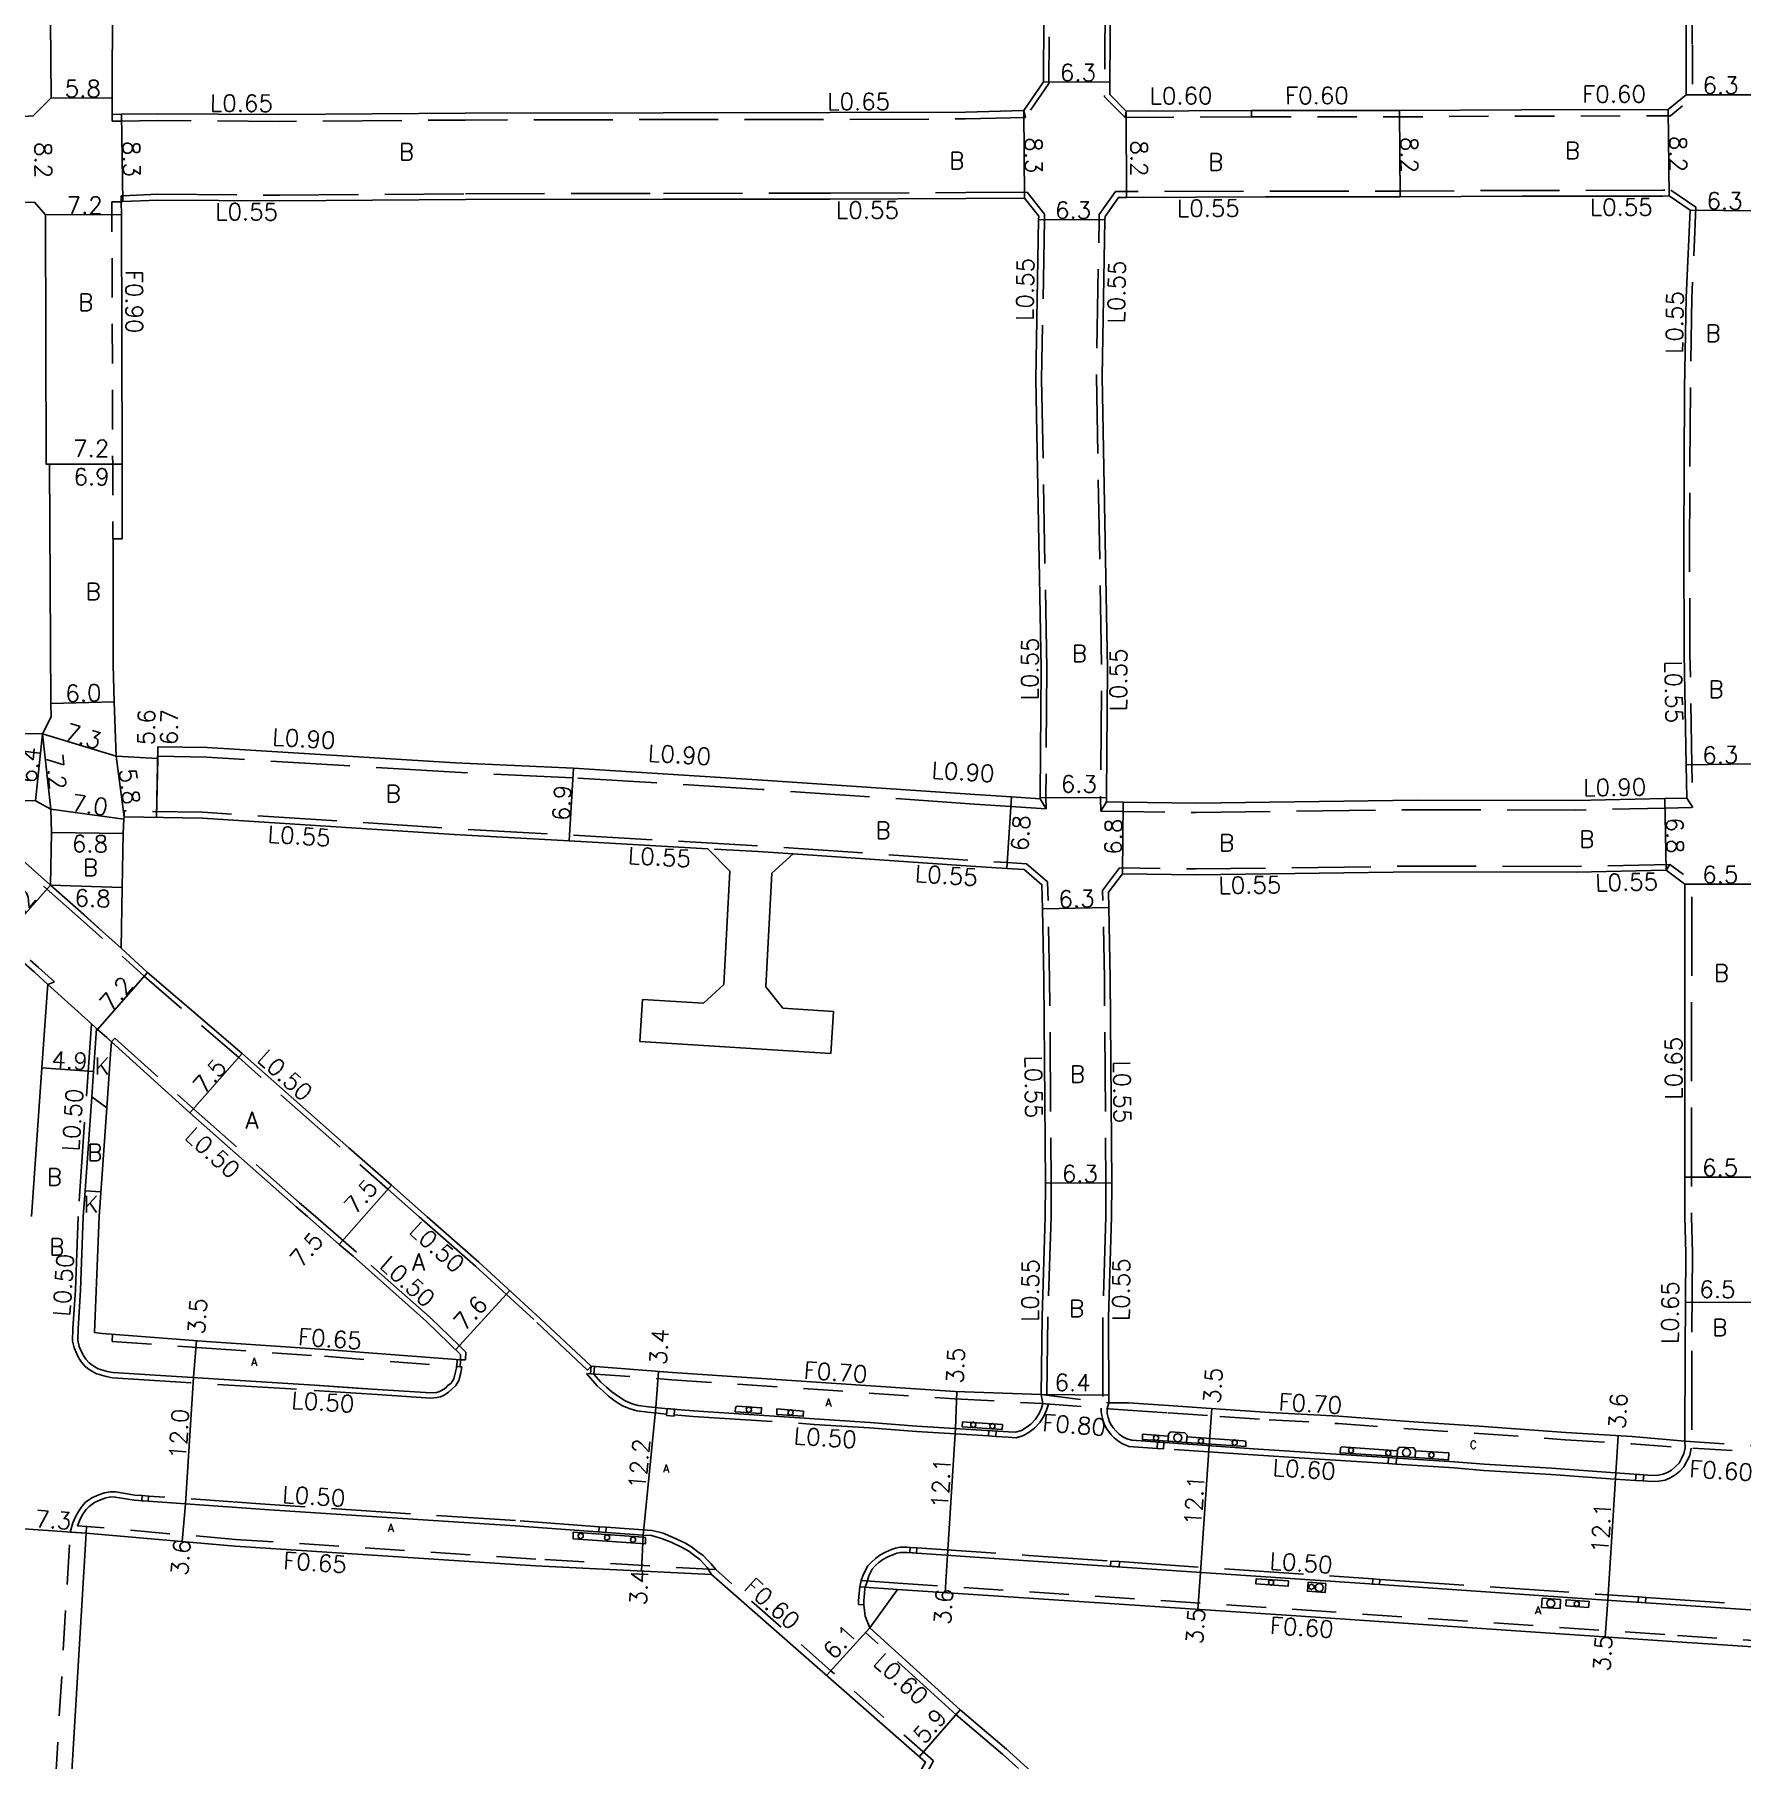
# Model space of a CAD drawing. Header units: metres. Extents: x -2400 to -1599, y -108600 to -108000.
# Drawn here: x -2086 to -1924, y -108297.8 to -108134.1 of the extents above; entities that cross this region are included whole.
import ezdxf

# ---------------------------------------------------------------- set-up
doc = ezdxf.new("R2010")
doc.units = ezdxf.units.M
doc.header["$LTSCALE"] = 2.5
doc.linetypes.add('22320', pattern=[2.5, 1.5, -1])
doc.linetypes.add('22330', pattern=[4, 3, -1])
doc.layers.get('0').update_dxf_attribs({"color": 150, "lineweight": 30})
for name, color, linetype in [('2101000', 175, 'Continuous'), ('2102000', 4, 'Continuous'), ('2102001', 191, 'Continuous'), ('2213000', 3, 'Continuous'), ('2227000', 1, 'Continuous'), ('2232000', 120, '22320'), ('2233000', 120, '22330'), ('2235000', 13, 'Continuous'), ('2236000', 3, 'Continuous'), ('2236100', 7, 'Continuous'), ('2238000', 3, 'Continuous'), ('2239000', 3, 'Continuous'), ('9107000', 4, 'Continuous'), ('9201100', 215, 'Continuous'), ('9201500', 222, 'Continuous'), ('9202100', 82, 'Continuous'), ('9202200', 82, 'Continuous'), ('9203500', 155, 'Continuous')]:
    doc.layers.add(name, color=color, linetype=linetype)
doc.styles.add('Dm_Anotation', font='txt.shx', dxfattribs={"bigfont": 'pscdm.shx'})

# ---------------------------------------------------------------- blocks, each defined once
blk = doc.blocks.new('223800')
at = {"color": 0, "linetype": 'Continuous'}
blk.add_circle((0, 0), 0.75, dxfattribs=at)
blk = doc.blocks.new('223900')
blk.add_lwpolyline([(-0.22, -0.37), (-0.44, -0.3), (-0.47, -0.27), (-0.48, -0.24), (-0.44, 0.01), (-0.48, 0.23), (-0.47, 0.27), (-0.45, 0.29), (-0.21, 0.38), (-0.04, 0.53), (0, 0.54), (0.03, 0.53), (0.22, 0.37), (0.44, 0.3), (0.47, 0.27), (0.48, 0.24), (0.44, -0.01), (0.48, -0.23), (0.47, -0.27), (0.45, -0.29), (0.21, -0.38), (0.04, -0.53), (0, -0.54), (-0.03, -0.53)], close=True)

msp = doc.modelspace()

# ---------------------------------------------------------------- linework, layer by layer
at = {"layer": '2101000', "flags": 128}
for points in [[(-2084.47, -108140.14), (-2086.17, -108141.84), (-2107.49, -108143.26), (-2119.07, -108144.19), (-2134.65, -108145.32), (-2149.94, -108146.39), (-2159.47, -108146.87), (-2162.44, -108146.85), (-2167.51, -108142.24), (-2170.15, -108139.87), (-2177.99, -108132.86), (-2184.02, -108127.27), (-2194.11, -108117.79), (-2201.93, -108110.78), (-2206.86, -108106.37), (-2219.59, -108094.97), (-2218.8, -108093.03), (-2212.97, -108092.05), (-2204.89, -108090.61), (-2191.04, -108088.09), (-2174.16, -108085.31), (-2159.26, -108082.83), (-2146.24, -108080.62), (-2145.66, -108080.52)], [(-2084.47, -108140.14), (-2084.61, -108121.79)], [(-2078.62, -108121.71), (-2078.67, -108140.16), (-2078.67, -108141.7), (-2077.82, -108141.69), (-2077.79, -108141.69), (-2074.37, -108141.63), (-2062.81, -108141.71), (-2045.16, -108141.58), (-2026.38, -108141.54), (-2010.55, -108141.53), (-1997.68, -108141.47), (-1992.14, -108141.34), (-1990.27, -108138.61), (-1990.2, -108126.27)], [(-1983.9, -108126.24), (-1983.97, -108138.65), (-1983.98, -108139.81), (-1982.43, -108141.38), (-1970.53, -108141.33), (-1969.28, -108141.33), (-1956.48, -108141.33), (-1944.93, -108141.26), (-1930.98, -108141.24), (-1929.28, -108139.84), (-1929.27, -108135.02), (-1929.25, -108127.91)], [(-2077.72, -108181.97), (-2077.72, -108174.88), (-2077.79, -108151.21), (-2077.8, -108149.99), (-2077.66, -108149.98), (-2074.34, -108149.84), (-2062.8, -108149.91), (-2045.12, -108149.78), (-2026.34, -108149.74), (-2010.51, -108149.73), (-1997.65, -108149.67), (-1992.08, -108149.64)], [(-1992.08, -108149.64), (-1990.73, -108151.37), (-1990.74, -108151.68), (-1991, -108166.82), (-1990.51, -108194.28), (-1990.6, -108206.32), (-1990.6, -108206.52), (-1990.6, -108206.66), (-1993.31, -108206.48), (-1996.76, -108206.25), (-2016.93, -108204.88), (-2034.89, -108203.76), (-2046.08, -108203.23), (-2069.66, -108201.8)], [(-1929.23, -108206.6), (-1929.28, -108203.44), (-1929.47, -108192.91), (-1929.51, -108182.48), (-1929.43, -108167.71), (-1929.28, -108159.08), (-1928.91, -108150.78), (-1930.9, -108149.44), (-1931.48, -108149.45), (-1944.89, -108149.46), (-1956.43, -108149.53), (-1969.25, -108149.53), (-1982.4, -108149.58), (-1983.16, -108149.58), (-1984.43, -108151.38), (-1984.44, -108151.7), (-1984.7, -108166.57), (-1984.21, -108194.26), (-1984.3, -108206.27), (-1984.3, -108206.57), (-1984.29, -108206.95), (-1982.7, -108206.97), (-1975.79, -108207.06), (-1954.78, -108206.79), (-1939.76, -108206.82), (-1931.32, -108206.64), (-1929.23, -108206.6)], [(-2084.47, -108198.88), (-2084.49, -108197.61), (-2084.62, -108174.91), (-2084.92, -108174.91), (-2084.99, -108151.23), (-2086.05, -108150.03), (-2088.52, -108150.05), (-2106.85, -108151.43), (-2118.44, -108152.37), (-2126.12, -108152.93), (-2134.06, -108153.5), (-2149.37, -108154.57), (-2150.17, -108156.4), (-2149.22, -108157.2), (-2137.29, -108167.16), (-2136.52, -108167.81), (-2125.88, -108177.58), (-2114.15, -108188.43), (-2112.68, -108189.7), (-2109.14, -108192.88), (-2101.87, -108199.4), (-2100.49, -108200.64)], [(-2078.57, -108181.97), (-2077.72, -108181.97)], [(-2085.28, -108200.49), (-2084.47, -108198.88)], [(-2085.28, -108200.49), (-2094.75, -108200.44), (-2100.49, -108200.64)], [(-2086.32, -108246.31), (-2085.33, -108232.2), (-2084.8, -108224.63), (-2084.77, -108224.27), (-2086.05, -108223.11), (-2089.29, -108220.25), (-2098.7, -108212.17), (-2104.86, -108206.74), (-2116.1, -108205.97), (-2135.94, -108204.96), (-2168.46, -108202.49), (-2170.31, -108203.68), (-2170.78, -108211.2), (-2171.35, -108221.29), (-2172.01, -108229.84), (-2172.56, -108239.5), (-2173.04, -108246.31)], [(-2093.77, -108206.66), (-2093.55, -108206.85), (-2084.52, -108214.86)], [(-2084.48, -108207.64), (-2085.95, -108206.85), (-2093.77, -108206.66)], [(-2084.52, -108214.86), (-2084.42, -108209.86), (-2084.48, -108207.64)], [(-2022.12, -108211.39), (-2035.28, -108210.65), (-2046.22, -108210.03), (-2070.09, -108208.49), (-2077.54, -108208.36), (-2077.55, -108208.59), (-2077.62, -108209.95), (-2077.72, -108215.06), (-2077.83, -108220.84)], [(-1990.11, -108246.32), (-1990.09, -108243.12), (-1990.25, -108223.81), (-1990.38, -108217.11), (-1990.43, -108214.81), (-1992.1, -108213.37), (-1993.76, -108213.26), (-1997.16, -108213.04), (-2014.03, -108211.89)], [(-1929.42, -108246.32), (-1929.42, -108242.56), (-1929.4, -108214.75), (-1931.18, -108213.44), (-1939.69, -108213.62), (-1954.75, -108213.59), (-1975.79, -108213.86), (-1982.79, -108213.77), (-1984.12, -108215.53), (-1984.09, -108216.98), (-1983.95, -108223.71), (-1983.8, -108243.15), (-1983.81, -108246.32)], [(-2077.83, -108220.84), (-2075.3, -108223.13), (-2066.33, -108230.84), (-2056.21, -108239.78), (-2052.16, -108243.34), (-2048.77, -108246.32)], [(-2079.9, -108246.31), (-2079.18, -108235.99), (-2078.82, -108230.89), (-2078.74, -108229.73)], [(-2060.13, -108246.31), (-2061.21, -108245.37), (-2071.29, -108236.47), (-2078.74, -108229.73)]]:
    msp.add_lwpolyline(points, dxfattribs=at)
at = {"layer": '2101000'}
for points in [[(-2078.57, -108181.97), (-2078.57, -108193.94), (-2078.49, -108197.44), (-2078.3, -108202.61)], [(-2078.3, -108202.61), (-2074.35, -108202.82), (-2074.33, -108201.72), (-2069.66, -108201.8)], [(-2080.35, -108257.3), (-2079.9, -108246.31)], [(-2060.13, -108246.31), (-2057.11, -108248.97), (-2055.8, -108250.08), (-2048.84, -108256.26), (-2045.6, -108259.39), (-2045.62, -108259.89)], [(-2033.22, -108260.52), (-2038.01, -108256), (-2043.86, -108250.65), (-2048.77, -108246.32)], [(-1990.5, -108263.19), (-1990.41, -108255.81), (-1990.11, -108246.32)], [(-1983.81, -108246.32), (-1984.11, -108255.88), (-1984.09, -108263.99)], [(-1929.41, -108267.64), (-1929.39, -108259.06), (-1929.32, -108249.78), (-1929.42, -108246.32)], [(-2080.35, -108257.3), (-2079.61, -108257.39), (-2078.34, -108257.51), (-2069.71, -108258.16), (-2058.48, -108258.93), (-2045.62, -108259.89)], [(-2033.22, -108260.52), (-2025.49, -108261.1), (-1998.67, -108262.9), (-1990.5, -108263.19)], [(-1984.09, -108263.99), (-1982.22, -108263.98), (-1978.4, -108264.24), (-1973.48, -108264.58), (-1968.8, -108264.9), (-1962.26, -108265.26), (-1955.59, -108265.75), (-1948.93, -108266.19), (-1940.71, -108266.79), (-1934.42, -108267.19), (-1929.41, -108267.64)], [(-2081.14, -108276.36), (-2082.56, -108300.03), (-2083.69, -108315.26), (-2084.76, -108331.53)], [(-2021.78, -108280.27), (-2038.49, -108279.47), (-2067.01, -108277.6), (-2081.14, -108276.36)], [(-2041.26, -108334.21), (-2041.22, -108333.61), (-2032.88, -108333.93), (-2019.24, -108335), (-2017.48, -108333.86), (-2013.89, -108324.04), (-2010.85, -108315.74), (-2007.81, -108308.78), (-2005.33, -108305.01), (-2001.48, -108298.09), (-2021.78, -108280.27)], [(-2006.75, -108285.34), (-2004.12, -108281.71), (-1966.28, -108284.21), (-1930.15, -108286.66), (-1884.14, -108289.71), (-1881.19, -108295.66)], [(-1952.79, -108333.47), (-1956.92, -108329.79), (-1965.05, -108322.63), (-1969.99, -108318.34), (-1993.78, -108296.87), (-1998.18, -108293.13), (-2006.75, -108285.34)]]:
    msp.add_lwpolyline(points, dxfattribs=at)
at = {"layer": '2102000', "flags": 128}
for points in [[(-2020.06, -108213.51), (-2022.12, -108211.39)], [(-2016.06, -108213.72), (-2014.03, -108211.89)], [(-2020.63, -108224.29), (-2020.06, -108213.51)], [(-2016.64, -108224.5), (-2016.06, -108213.72)], [(-2020.63, -108224.29), (-2022.53, -108226.06)], [(-2016.64, -108224.5), (-2015.01, -108226.54)], [(-2022.53, -108226.06), (-2028.34, -108225.7)], [(-2010.21, -108226.84), (-2015.01, -108226.54)], [(-2010.46, -108230.83), (-2028.59, -108229.69)]]:
    msp.add_lwpolyline(points, dxfattribs=at)
at = {"layer": '2102001', "flags": 128}
for points in [[(-2028.59, -108229.69), (-2028.34, -108225.7)], [(-2010.46, -108230.83), (-2010.21, -108226.84)]]:
    msp.add_lwpolyline(points, dxfattribs=at)
at = {"layer": '2213000', "flags": 128}
msp.add_lwpolyline([(-2078.74, -108229.73), (-2079.19, -108229.32), (-2080.05, -108228.54), (-2080.15, -108228.45)], dxfattribs=at)
at = {"layer": '2213000'}
for points in [[(-2081.9, -108256.96), (-2081.94, -108258.05), (-2081.8, -108258.63), (-2081.61, -108259.09), (-2081.4, -108259.49), (-2081.18, -108259.83), (-2080.85, -108260.2), (-2080.48, -108260.47), (-2080.01, -108260.75), (-2079.55, -108260.89), (-2079.13, -108261.01), (-2078.59, -108261.11), (-2059.46, -108262.32), (-2053.49, -108262.72), (-2048.42, -108263.03), (-2047.9, -108263), (-2047.67, -108262.95), (-2047.41, -108262.82), (-2047.04, -108262.58), (-2046.8, -108262.35), (-2046.5, -108262.11), (-2046.5, -108262.11), (-2046.23, -108261.71), (-2046.07, -108261.04), (-2045.97, -108260.54)], [(-2032.94, -108261.25), (-2032.28, -108262.01), (-2031.74, -108262.5), (-2031.24, -108262.94), (-2030.62, -108263.4), (-2029.98, -108263.8), (-2029.33, -108264.07), (-2028.76, -108264.23), (-2027.77, -108264.36), (-2026.21, -108264.51), (-2023.48, -108264.75), (-2012.02, -108265.51), (-2006.75, -108265.85), (-2002.3, -108266.19), (-1993.61, -108266.73), (-1992.93, -108266.77), (-1992.36, -108266.6), (-1991.91, -108266.34), (-1991.47, -108266.01), (-1991.04, -108265.54), (-1990.68, -108264.99), (-1990.48, -108264.5), (-1990.33, -108264.06)], [(-1984.23, -108264.53), (-1984.23, -108265), (-1984.15, -108265.38), (-1984.01, -108265.78), (-1983.84, -108266.08), (-1983.66, -108266.37), (-1983.41, -108266.65), (-1983.08, -108266.95), (-1982.76, -108267.2), (-1982.37, -108267.4), (-1981.9, -108267.54), (-1970.35, -108268.34), (-1963.52, -108268.79), (-1951.27, -108269.59), (-1948.44, -108269.82), (-1942.06, -108270.2), (-1936.02, -108270.64), (-1932.49, -108270.87), (-1931.93, -108270.85), (-1931.46, -108270.76), (-1931.06, -108270.59), (-1930.68, -108270.37), (-1930.31, -108270.07), (-1929.96, -108269.7), (-1929.72, -108269.27), (-1929.5, -108268.78), (-1929.39, -108268.25)], [(-2022.08, -108279.78), (-2022.19, -108279.6), (-2022.48, -108279.3), (-2022.9, -108278.85), (-2023.37, -108278.52), (-2023.95, -108278.07), (-2024.56, -108277.71), (-2025.61, -108277.22), (-2026.53, -108276.85), (-2027.49, -108276.59), (-2028.26, -108276.54), (-2040.43, -108275.66), (-2063.74, -108274.13), (-2076.57, -108273.24), (-2078.37, -108272.93), (-2078.8, -108272.92), (-2079.28, -108273.01), (-2079.76, -108273.19), (-2080.36, -108273.45), (-2080.85, -108273.81), (-2081.15, -108274.12), (-2081.45, -108274.56), (-2081.7, -108275.02), (-2081.96, -108275.65)], [(-2007.32, -108283.16), (-2007.34, -108282.79), (-2007.28, -108282.09), (-2007.23, -108281.58), (-2006.97, -108280.85), (-2006.84, -108280.42), (-2006.53, -108279.76), (-2006.26, -108279.47), (-2005.89, -108279.13), (-2005.54, -108278.87), (-2005.06, -108278.6), (-2004.51, -108278.37), (-2004.18, -108278.25), (-2003.84, -108278.19), (-2003.21, -108278.19), (-1991.73, -108278.97), (-1957.9, -108281.27), (-1937.8, -108282.64), (-1907.16, -108284.7)], [(-2006.75, -108285.34), (-2007.21, -108284.24), (-2007.32, -108283.16)]]:
    msp.add_lwpolyline(points, dxfattribs=at)
at = {"layer": '2227000', "flags": 128}
msp.add_lwpolyline([(-2080.15, -108228.45), (-2080.32, -108230.78), (-2080.44, -108232.54), (-2080.61, -108234.94), (-2081.24, -108243.87), (-2081.41, -108246.31)], dxfattribs=at)
at = {"layer": '2227000'}
for points in [[(-2081.66, -108253.29), (-2081.41, -108246.31)], [(-2059.46, -108262.32), (-2054.56, -108262.65)]]:
    msp.add_lwpolyline(points, dxfattribs=at)
at = {"layer": '2232000', "flags": 128}
for points in [[(-1970.53, -108141.93), (-1969.28, -108141.93), (-1956.47, -108141.93), (-1944.93, -108141.86), (-1930.76, -108141.84), (-1928.69, -108140.12), (-1928.67, -108135.02), (-1928.72, -108135.02), (-1929.27, -108135.02)], [(-1970.53, -108141.93), (-1970.53, -108141.33)], [(-2077.8, -108149.99), (-2078.7, -108149.99), (-2078.69, -108151.21), (-2078.62, -108174.89), (-2078.62, -108181.97), (-2078.57, -108181.97)], [(-2084.77, -108224.27), (-2084.15, -108224.02), (-2085.65, -108222.66), (-2088.89, -108219.8), (-2098.31, -108211.72), (-2104.55, -108206.21), (-2116.07, -108205.42), (-2135.9, -108204.42), (-2168.6, -108201.93), (-2170.84, -108203.37), (-2171.32, -108211.17), (-2171.9, -108221.25), (-2172.55, -108229.8), (-2173.11, -108239.47), (-2173.59, -108246.31)]]:
    msp.add_lwpolyline(points, dxfattribs=at)
at = {"layer": '2232000'}
for points in [[(-2078.64, -108257.48), (-2078.67, -108258.15), (-2069.73, -108258.8), (-2058.51, -108259.57), (-2045.65, -108260.56), (-2045.62, -108259.89)], [(-2033.22, -108260.52), (-2033.28, -108261.22), (-2025.54, -108261.8), (-1998.71, -108263.6), (-1990.45, -108264.05), (-1984.07, -108264.54), (-1982.27, -108264.67), (-1978.45, -108264.94), (-1973.53, -108265.28), (-1968.85, -108265.59), (-1962.31, -108265.96), (-1955.64, -108266.45), (-1948.98, -108266.89), (-1940.76, -108267.49), (-1934.45, -108267.89), (-1928.65, -108268.3), (-1923.62, -108268.6)], [(-1990.5, -108263.19), (-1984.09, -108263.99)], [(-1929.41, -108267.64), (-1922.91, -108268.04)], [(-2021.39, -108279.82), (-2038.45, -108278.82), (-2066.96, -108276.95), (-2081.09, -108275.72)], [(-2084.76, -108331.53), (-2086.26, -108331.43), (-2085.19, -108315.16), (-2084.06, -108299.93), (-2082.64, -108276.27), (-2081.14, -108276.36)], [(-2010.46, -108289.41), (-2021.39, -108279.82)], [(-2004.12, -108281.71), (-2007.71, -108281.46), (-2007.59, -108280.86), (-2004.08, -108281.1), (-1966.24, -108283.61), (-1930.11, -108286.06), (-1887.08, -108288.91), (-1887.12, -108289.52)], [(-2021.28, -108335.44), (-2019.09, -108335.61), (-2016.98, -108334.26), (-2013.33, -108324.25), (-2010.29, -108315.97), (-2007.28, -108309.06), (-2004.81, -108305.32), (-2000.72, -108297.96), (-2010.46, -108289.41)]]:
    msp.add_lwpolyline(points, dxfattribs=at)
at = {"layer": '2233000', "flags": 128}
for points in [[(-1990.44, -108054.82), (-1989.94, -108054.83), (-1989.95, -108057.74), (-1989.99, -108067.35), (-1990.15, -108080.08), (-1989.91, -108097), (-1989.92, -108100.02), (-1989.94, -108109.99), (-1989.7, -108126.27), (-1989.78, -108138.77), (-1991.97, -108141.98)], [(-1928.72, -108135.02), (-1928.7, -108127.91), (-1928.79, -108112.36), (-1928.97, -108101.16), (-1929.08, -108094.08), (-1929.1, -108075.6), (-1929.12, -108056.36), (-1930.35, -108054.17), (-1982.96, -108054.35), (-1984.64, -108056.21), (-1984.65, -108057.77), (-1984.69, -108067.4), (-1984.85, -108080.08), (-1984.62, -108096.96), (-1984.62, -108100.04), (-1984.64, -108109.95), (-1984.4, -108126.24), (-1984.47, -108138.64), (-1984.48, -108140.02), (-1982.54, -108141.98), (-1970.53, -108141.93)], [(-2078.66, -108142.35), (-2078.67, -108141.7)], [(-1992.14, -108141.34), (-1991.97, -108141.98)], [(-1982.54, -108141.98), (-1982.43, -108141.38)], [(-2078.66, -108142.35), (-2077.78, -108142.34), (-2074.37, -108142.28), (-2062.81, -108142.36), (-2045.16, -108142.23), (-2026.38, -108142.19), (-2010.55, -108142.18), (-1997.67, -108142.12), (-1991.97, -108141.98)], [(-2049.53, -108246.32), (-2052.49, -108243.71), (-2056.54, -108240.16), (-2066.66, -108231.22), (-2075.63, -108223.5), (-2078.16, -108221.21), (-2081.66, -108218.05), (-2093.88, -108207.23), (-2094.1, -108207.03), (-2100.82, -108201.01), (-2102.21, -108199.77), (-2109.48, -108193.25), (-2113.02, -108190.07), (-2114.49, -108188.79)], [(-1990.03, -108207.6), (-1990.6, -108206.66)], [(-1984.82, -108207.84), (-1984.29, -108206.95)], [(-1928.66, -108207.49), (-1929.23, -108206.6)], [(-2077.54, -108208.36), (-2077.53, -108207.81)], [(-1989.56, -108246.32), (-1989.54, -108243.12), (-1989.7, -108223.8), (-1989.83, -108217.1), (-1989.89, -108214.55), (-1991.88, -108212.84), (-1993.73, -108212.71), (-1997.12, -108212.49), (-2017.32, -108211.12), (-2035.25, -108210.1), (-2046.19, -108209.48), (-2070.07, -108207.94), (-2077.53, -108207.81)], [(-2014.03, -108211.89), (-2017.35, -108211.66), (-2022.12, -108211.39)], [(-1984.36, -108246.32), (-1984.35, -108243.15), (-1984.5, -108223.72), (-1984.63, -108216.99), (-1984.67, -108215.35), (-1983.06, -108213.22), (-1975.79, -108213.31), (-1954.75, -108213.04), (-1939.7, -108213.07), (-1930.84, -108212.88), (-1928.75, -108214.42), (-1928.77, -108242.56), (-1928.77, -108246.32)], [(-1931.18, -108213.44), (-1930.84, -108212.88)], [(-2084.52, -108214.86), (-2081.32, -108217.68), (-2077.83, -108220.84)], [(-2080.15, -108228.45), (-2080.62, -108228.02), (-2080.82, -108230.75), (-2081.91, -108246.31)], [(-2059.37, -108246.31), (-2060.88, -108244.99), (-2070.96, -108236.09), (-2078.4, -108229.36), (-2078.74, -108229.73)]]:
    msp.add_lwpolyline(points, dxfattribs=at)
at = {"layer": '2233000'}
for points in [[(-2077.8, -108149.99), (-2077.8, -108149.44), (-2077.68, -108149.43), (-2074.35, -108149.28), (-2062.8, -108149.36), (-2045.12, -108149.23), (-2026.34, -108149.19), (-2010.52, -108149.18), (-1997.65, -108149.12), (-1991.82, -108149.08), (-1990.18, -108151.18), (-1990.19, -108151.69), (-1990.45, -108166.82), (-1989.96, -108194.28), (-1990.05, -108206.31), (-1990.05, -108206.51), (-1990.03, -108207.6), (-1993.37, -108207.38), (-1996.82, -108207.15), (-2016.99, -108205.77), (-2034.94, -108204.66), (-2046.13, -108204.13), (-2069.69, -108202.7)], [(-2074.35, -108202.62), (-2069.69, -108202.7)], [(-2081.91, -108246.31), (-2082.15, -108253.25), (-2082.4, -108256.93)], [(-2045.71, -108258.58), (-2048.5, -108255.89), (-2055.47, -108249.7), (-2059.37, -108246.31)], [(-2049.53, -108246.32), (-2044.19, -108251.03), (-2038.35, -108256.37), (-2033.57, -108260.89), (-2033.22, -108260.52)], [(-1989.56, -108246.32), (-1989.86, -108255.82), (-1989.95, -108263.2)], [(-1984.36, -108246.32), (-1984.66, -108255.88), (-1984.64, -108263.92)], [(-1928.77, -108246.32), (-1928.67, -108249.78), (-1928.74, -108259.06), (-1928.76, -108267.68)], [(-2082.4, -108256.93), (-2082.43, -108258.12), (-2082.27, -108258.78), (-2082.06, -108259.28), (-2081.83, -108259.74), (-2081.57, -108260.14), (-2081.19, -108260.57), (-2080.75, -108260.89), (-2080.21, -108261.21), (-2079.69, -108261.36), (-2079.25, -108261.5), (-2078.65, -108261.6), (-2059.5, -108262.81), (-2053.53, -108263.21), (-2048.42, -108263.53), (-2047.83, -108263.49), (-2047.51, -108263.43), (-2047.17, -108263.25), (-2046.74, -108262.97), (-2046.43, -108262.68), (-2046.06, -108262.34), (-2046.06, -108262.34), (-2045.76, -108261.87), (-2045.58, -108261.14), (-2045.47, -108260.57), (-2045.65, -108260.56)], [(-2045.71, -108258.58), (-2045.09, -108259.18), (-2045.12, -108259.91), (-2045.62, -108259.89)], [(-2033.28, -108261.22), (-2033.66, -108261.19), (-2032.65, -108262.38), (-2032.08, -108262.89), (-2031.57, -108263.34), (-2030.92, -108263.82), (-2030.22, -108264.26), (-2029.5, -108264.56), (-2028.87, -108264.74), (-2027.84, -108264.87), (-2026.03, -108265.05)], [(-1994.81, -108267.17), (-1993.64, -108267.25), (-1992.88, -108267.3), (-1992.17, -108267.09), (-1991.63, -108266.78), (-1991.12, -108266.4), (-1990.63, -108265.85), (-1990.23, -108265.25), (-1989.99, -108264.68), (-1989.8, -108264.1)], [(-1979.5, -108268.31), (-1982.17, -108268.13), (-1982.46, -108268.02), (-1982.62, -108267.95), (-1982.83, -108267.84), (-1983.06, -108267.7), (-1983.22, -108267.6), (-1983.42, -108267.44), (-1983.58, -108267.3), (-1983.7, -108267.18), (-1983.85, -108267.02), (-1984.02, -108266.81), (-1984.23, -108266.51), (-1984.38, -108266.25), (-1984.51, -108265.97), (-1984.61, -108265.69), (-1984.68, -108265.45), (-1984.74, -108265.19), (-1984.77, -108265.01), (-1984.79, -108264.86), (-1984.79, -108264.75), (-1984.8, -108264.65), (-1984.8, -108264.51), (-1984.8, -108264.48)], [(-2025.33, -108265.11), (-2023.52, -108265.27), (-2012.05, -108266.03), (-2006.79, -108266.36), (-2002.34, -108266.7), (-1995.49, -108267.13)], [(-1957.56, -108269.76), (-1963.56, -108269.38), (-1970.39, -108268.92), (-1978.88, -108268.35)], [(-1928.8, -108268.29), (-1928.94, -108268.97), (-1929.21, -108269.53), (-1929.49, -108270.05), (-1929.89, -108270.47), (-1930.35, -108270.85), (-1930.81, -108271.12), (-1931.28, -108271.32), (-1931.88, -108271.43), (-1932.5, -108271.45), (-1933.35, -108271.4)], [(-1934.08, -108271.35), (-1936.06, -108271.22), (-1942.09, -108270.78), (-1948.48, -108270.4), (-1951.31, -108270.17), (-1956.8, -108269.81)], [(-2075.82, -108272.79), (-2076.53, -108272.74), (-2078.35, -108272.44), (-2078.85, -108272.42), (-2079.41, -108272.53), (-2079.94, -108272.72), (-2080.61, -108273.01), (-2081.19, -108273.43), (-2081.54, -108273.81), (-2081.87, -108274.3), (-2082.15, -108274.8), (-2082.4, -108275.39), (-2082.64, -108276.27)], [(-2032.45, -108275.74), (-2040.39, -108275.16), (-2063.7, -108273.64), (-2075.21, -108272.83)], [(-2021.39, -108279.82), (-2021.81, -108279.28), (-2022.12, -108278.95), (-2022.58, -108278.47), (-2023.08, -108278.12), (-2023.67, -108277.65), (-2024.33, -108277.27), (-2025.41, -108276.76), (-2026.37, -108276.37), (-2027.41, -108276.1), (-2031.77, -108275.79)], [(-2002.94, -108277.71), (-2003.22, -108277.69), (-2003.88, -108277.69), (-2004.31, -108277.77), (-2004.69, -108277.9), (-2005.28, -108278.15), (-2005.82, -108278.46), (-2006.21, -108278.75), (-2006.61, -108279.11), (-2006.95, -108279.47), (-2007.37, -108280.24), (-2007.59, -108280.86)], [(-2002.29, -108277.75), (-1991.7, -108278.47), (-1983.87, -108279.01)], [(-1983.07, -108279.06), (-1959.01, -108280.7)], [(-1958.35, -108280.75), (-1957.86, -108280.78), (-1937.77, -108282.15), (-1933.8, -108282.41)], [(-2007.71, -108281.46), (-2007.78, -108282.05), (-2007.84, -108282.79), (-2007.82, -108283.12)], [(-1933.11, -108282.46), (-1908.04, -108284.14)], [(-2007.82, -108283.12), (-2007.32, -108283.16)], [(-1953.05, -108333.78), (-1953.19, -108333.92), (-1957.32, -108330.24), (-1965.44, -108323.09), (-1970.39, -108318.79), (-1994.17, -108297.32), (-1998.57, -108293.59), (-2007.16, -108285.79), (-2006.75, -108285.34)]]:
    msp.add_lwpolyline(points, dxfattribs=at)
at = {"layer": '2233000', "flags": 128}
msp.add_lwpolyline([(-1930.74, -108148.89), (-1928.35, -108150.49), (-1928.73, -108159.1), (-1928.88, -108167.71), (-1928.96, -108182.48), (-1928.92, -108192.9), (-1928.73, -108203.43), (-1928.66, -108207.49), (-1931.3, -108207.54), (-1939.75, -108207.72), (-1954.78, -108207.69), (-1975.79, -108207.96), (-1982.71, -108207.87), (-1984.82, -108207.84), (-1984.85, -108206.58), (-1984.85, -108206.27), (-1984.76, -108194.26), (-1985.25, -108166.57), (-1984.99, -108151.69), (-1984.98, -108151.2), (-1983.44, -108149.03), (-1982.41, -108149.03), (-1969.25, -108148.98), (-1956.43, -108148.98), (-1944.89, -108148.91), (-1931.49, -108148.9)], close=True, dxfattribs=at)
at = {"layer": '2235000'}
for points in [[(-2025.99, -108264.53), (-2026.05, -108265.18), (-2025.34, -108265.24), (-2025.29, -108264.59)], [(-1995.46, -108266.62), (-1995.49, -108267.13), (-1994.81, -108267.17), (-1994.78, -108266.66)], [(-1979.46, -108267.71), (-1979.5, -108268.31), (-1978.88, -108268.35), (-1978.84, -108267.75)], [(-1957.53, -108269.18), (-1957.56, -108269.76), (-1956.8, -108269.81), (-1956.76, -108269.23)], [(-1934.04, -108270.77), (-1934.08, -108271.35), (-1933.35, -108271.4), (-1933.31, -108270.82)], [(-2075.85, -108273.29), (-2075.82, -108272.79), (-2075.21, -108272.83), (-2075.24, -108273.33)], [(-2032.48, -108276.23), (-2032.45, -108275.74), (-2031.77, -108275.79), (-2031.8, -108276.28)], [(-2002.29, -108277.75), (-2002.94, -108277.71), (-2002.97, -108278.2), (-2002.32, -108278.25)], [(-1983.07, -108279.06), (-1983.87, -108279.01), (-1983.91, -108279.5), (-1983.1, -108279.56)], [(-1958.35, -108280.75), (-1959.01, -108280.7), (-1959.05, -108281.2), (-1958.38, -108281.24)], [(-1933.8, -108282.41), (-1933.83, -108282.91), (-1933.14, -108282.96), (-1933.11, -108282.46)]]:
    msp.add_lwpolyline(points, close=True, dxfattribs=at)
at = {"layer": '2236000'}
for points in [[(-1976.85, -108266.84), (-1978.21, -108266.75), (-1978.42, -108266.96), (-1978.42, -108266.96), (-1978.45, -108267.64), (-1976.7, -108267.76), (-1976.65, -108267.04)], [(-1954.98, -108268.53), (-1955.01, -108269.19), (-1956.71, -108269.08), (-1956.67, -108268.43), (-1956.49, -108268.18), (-1955.12, -108268.27)], [(-1965.16, -108281.02), (-1965.22, -108281.87), (-1963.55, -108281.99), (-1963.49, -108281.14)], [(-1942.95, -108282.54), (-1943.01, -108283.4), (-1941.25, -108283.52), (-1941.22, -108282.65)], [(-1940.7, -108283.26), (-1938.55, -108283.42), (-1938.5, -108282.84), (-1940.67, -108282.69)]]:
    msp.add_lwpolyline(points, close=True, dxfattribs=at)
at = {"layer": '2236100'}
for points in [[(-2019.53, -108264.83), (-2019.5, -108264.45), (-2019.45, -108264.36), (-2019.36, -108264.31), (-2017.03, -108264.45), (-2017.06, -108265)], [(-2013.04, -108264.78), (-2013.07, -108265.26), (-2015.59, -108265.09), (-2015.57, -108264.56)], [(-1994.18, -108266.03), (-1997.96, -108265.79), (-1997.99, -108266.27), (-1994.2, -108266.51)], [(-1978.43, -108267.14), (-1978.45, -108267.64), (-1980.89, -108267.48), (-1980.87, -108266.96)], [(-1971.28, -108267.59), (-1971.12, -108267.61), (-1971.06, -108267.67), (-1971.08, -108268.14), (-1976.7, -108267.76), (-1976.66, -108267.22)], [(-1956.71, -108269.08), (-1962.12, -108268.73), (-1962.1, -108268.33), (-1962.09, -108268.28), (-1962.05, -108268.21), (-1961.99, -108268.15), (-1956.68, -108268.54)], [(-1951.81, -108268.72), (-1951.85, -108269.4), (-1955.01, -108269.19), (-1954.98, -108268.53)], [(-2028.04, -108276.76), (-2028.06, -108277.38), (-2034.93, -108276.89), (-2034.9, -108276.27), (-2028.28, -108276.75)], [(-1967.03, -108280.89), (-1967.06, -108281.39), (-1970.12, -108281.18), (-1970.09, -108280.69)]]:
    msp.add_lwpolyline(points, close=True, dxfattribs=at)
at = {"layer": '9107000'}
for points in [[(-2081.9, -108256.96), (-2081.66, -108253.29), (-2081.41, -108246.31)], [(-2081.9, -108256.96), (-2081.94, -108258.05), (-2081.8, -108258.63), (-2081.61, -108259.09), (-2081.4, -108259.49), (-2081.18, -108259.83), (-2080.85, -108260.2), (-2080.48, -108260.47), (-2080.01, -108260.75), (-2079.55, -108260.89), (-2079.13, -108261.01), (-2078.59, -108261.11), (-2059.46, -108262.32), (-2053.49, -108262.72), (-2048.42, -108263.03), (-2047.9, -108263), (-2047.67, -108262.95), (-2047.41, -108262.82), (-2047.04, -108262.58), (-2046.8, -108262.35), (-2046.5, -108262.11), (-2046.5, -108262.11), (-2046.23, -108261.71), (-2046.07, -108261.04), (-2045.97, -108260.54), (-2045.94, -108259.87)], [(-2032.88, -108260.55), (-2032.94, -108261.25), (-2032.28, -108262.01), (-2031.74, -108262.5), (-2031.24, -108262.94), (-2030.62, -108263.4), (-2029.98, -108263.8), (-2029.33, -108264.07), (-2028.76, -108264.23), (-2027.77, -108264.36), (-2026.21, -108264.51), (-2023.48, -108264.75), (-2012.02, -108265.51), (-2006.75, -108265.85), (-2002.3, -108266.19), (-1993.61, -108266.73), (-1992.93, -108266.77), (-1992.36, -108266.6), (-1991.91, -108266.34), (-1991.47, -108266.01), (-1991.04, -108265.54), (-1990.68, -108264.99), (-1990.48, -108264.5), (-1990.33, -108264.06), (-1990.5, -108263.19)], [(-1929.41, -108267.64), (-1929.39, -108268.25), (-1929.5, -108268.78), (-1929.72, -108269.27), (-1929.96, -108269.7), (-1930.31, -108270.07), (-1930.68, -108270.37), (-1931.06, -108270.59), (-1931.46, -108270.76), (-1931.93, -108270.85), (-1932.49, -108270.87), (-1936.02, -108270.64), (-1942.06, -108270.2), (-1948.44, -108269.82), (-1951.27, -108269.59), (-1963.52, -108268.79), (-1970.35, -108268.34), (-1981.9, -108267.54), (-1982.37, -108267.4), (-1982.76, -108267.2), (-1983.08, -108266.95), (-1983.41, -108266.65), (-1983.66, -108266.37), (-1983.84, -108266.08), (-1984.01, -108265.78), (-1984.15, -108265.38), (-1984.23, -108265), (-1984.23, -108264.53), (-1984.09, -108263.99)], [(-2021.78, -108280.27), (-2022.19, -108279.6), (-2022.48, -108279.3), (-2022.9, -108278.85), (-2023.37, -108278.52), (-2023.95, -108278.07), (-2024.56, -108277.71), (-2025.61, -108277.22), (-2026.53, -108276.85), (-2027.49, -108276.59), (-2028.26, -108276.54), (-2040.43, -108275.66), (-2063.74, -108274.13), (-2076.57, -108273.24), (-2078.37, -108272.93), (-2078.8, -108272.92), (-2079.28, -108273.01), (-2079.76, -108273.19), (-2080.36, -108273.45), (-2080.85, -108273.81), (-2081.15, -108274.12), (-2081.45, -108274.56), (-2081.7, -108275.02), (-2081.96, -108275.65), (-2081.09, -108275.72), (-2081.14, -108276.36)], [(-2007.32, -108283.16), (-2007.34, -108282.79), (-2007.28, -108282.09), (-2007.23, -108281.58), (-2006.97, -108280.85), (-2006.84, -108280.42), (-2006.53, -108279.76), (-2006.26, -108279.47), (-2005.89, -108279.13), (-2005.54, -108278.87), (-2005.06, -108278.6), (-2004.51, -108278.37), (-2004.18, -108278.25), (-2003.84, -108278.19), (-2003.21, -108278.19), (-1991.73, -108278.97), (-1957.9, -108281.27), (-1937.8, -108282.64), (-1907.16, -108284.7)]]:
    msp.add_lwpolyline(points, dxfattribs=at)
at = {"layer": '9201100', "flags": 128}
for points in [[(-1990.27, -108138.61), (-1983.97, -108138.65)], [(-1929.28, -108139.84), (-1922.98, -108139.84)], [(-2084.47, -108140.14), (-2078.67, -108140.16)], [(-2077.79, -108141.69), (-2077.66, -108149.98)], [(-1992.08, -108149.64), (-1992.14, -108141.34)], [(-1982.43, -108141.38), (-1982.4, -108149.58)], [(-1956.48, -108141.33), (-1956.43, -108149.53)], [(-1930.9, -108149.44), (-1930.98, -108141.24)], [(-2077.79, -108151.21), (-2084.99, -108151.23)], [(-1922.61, -108150.84), (-1928.91, -108150.78)], [(-1990.74, -108151.68), (-1984.44, -108151.7)], [(-2077.72, -108174.88), (-2084.92, -108174.91)], [(-2077.72, -108174.88), (-2084.62, -108174.91)], [(-2078.49, -108197.44), (-2084.49, -108197.61)], [(-2085.28, -108200.49), (-2085.95, -108206.85)], [(-2085.28, -108200.49), (-2084.48, -108207.64)], [(-2078.3, -108202.61), (-2085.28, -108200.49)], [(-2074.45, -108208.42), (-2074.33, -108201.72)], [(-2078.3, -108202.61), (-2077.54, -108208.36)], [(-2074.35, -108202.82), (-2074.45, -108208.42)], [(-2035.28, -108210.65), (-2034.89, -108203.76)], [(-1922.98, -108203.33), (-1929.28, -108203.44)], [(-1993.76, -108213.26), (-1993.31, -108206.48)], [(-1990.6, -108206.52), (-1984.3, -108206.57)], [(-1982.7, -108206.97), (-1982.79, -108213.77)], [(-1931.18, -108213.44), (-1931.32, -108206.64)], [(-2084.48, -108207.64), (-2077.55, -108208.59)], [(-2084.42, -108209.86), (-2077.62, -108209.95)], [(-2084.52, -108214.86), (-2089.29, -108220.25)], [(-2084.52, -108214.86), (-2077.72, -108215.06)], [(-1929.4, -108214.75), (-1922.9, -108214.75)], [(-1990.38, -108217.11), (-1984.09, -108216.98)], [(-2080.05, -108228.54), (-2075.3, -108223.13)], [(-2066.33, -108230.84), (-2071.29, -108236.47)], [(-2080.44, -108232.54), (-2085.33, -108232.2)], [(-1983.8, -108243.15), (-1990.09, -108243.12)], [(-1929.42, -108242.56), (-1922.92, -108242.57)], [(-2052.16, -108243.34), (-2057.11, -108248.97)], [(-2070.94, -108261.59), (-2070.68, -108258.08)], [(-2027.07, -108264.43), (-2026.81, -108261)], [(-2071.7, -108273.58), (-2070.94, -108261.59)], [(-2028.26, -108276.54), (-2027.07, -108264.43)], [(-1998.63, -108266.42), (-1998.5, -108262.91)], [(-1974.55, -108268.05), (-1974.3, -108264.53)], [(-1999.38, -108278.45), (-1998.63, -108266.42)], [(-1935.96, -108270.65), (-1935.73, -108267.11)], [(-1975.38, -108280.08), (-1974.55, -108268.05)], [(-1936.73, -108282.72), (-1935.96, -108270.65)], [(-2071.7, -108273.58), (-2072.01, -108277.16)], [(-2028.26, -108276.54), (-2028.43, -108279.95)], [(-1999.38, -108278.45), (-1999.62, -108282)], [(-1975.38, -108280.08), (-1975.62, -108283.6)], [(-1936.73, -108282.72), (-1936.96, -108286.2)]]:
    msp.add_lwpolyline(points, dxfattribs=at)
at = {"layer": '9201100'}
for points in [[(-2040.93, -108253.33), (-2046.06, -108258.94)], [(-2040.93, -108253.33), (-2041.27, -108253.7)], [(-1929.35, -108254.42), (-1922.85, -108254.47)], [(-1990.5, -108263.19), (-1984.1, -108263.27)], [(-2088.43, -108275.86), (-2081.14, -108276.36)], [(-2006.75, -108285.34), (-2010.86, -108289.86)], [(-1998.18, -108293.13), (-2002.07, -108297.57)]]:
    msp.add_lwpolyline(points, dxfattribs=at)
at = {"layer": '9202200'}
for points in [[(-2077.83, -108220.84), (-2084.52, -108214.86)], [(-2078.74, -108229.73), (-2084.77, -108224.27)]]:
    msp.add_lwpolyline(points, dxfattribs=at)
at = {"layer": '9202200', "flags": 128}
for points in [[(-2080.61, -108234.94), (-2079.18, -108235.99)], [(-2081.24, -108243.87), (-2079.74, -108243.95)]]:
    msp.add_lwpolyline(points, dxfattribs=at)

# ---------------------------------------------------------------- block references
at = {"layer": '2238000', "xscale": 0.5, "yscale": 0.5, "zscale": 0.5}
for p in [(-1977.53, -108267.3, 6.17), (-1955.82, -108268.71, 6.25), (-1964.1, -108281.52, 6.28), (-1942.13, -108283.02, 6.24)]:
    msp.add_blockref('223800', p, dxfattribs=at)
at = {"layer": '2239000', "xscale": 0.5, "yscale": 0.5, "zscale": 0.5}
for p in [(-2018.24, -108264.64, 6.21), (-2014.28, -108264.91, 6.2), (-1996.94, -108266.06, 6.22), (-1995.13, -108266.2, 6.19), (-1979.59, -108267.32, 6.23), (-1975.33, -108267.61, 6.29), (-1972.13, -108267.76, 6.28), (-1961.09, -108268.5, 6.22), (-1957.55, -108268.75, 6.23), (-1953.46, -108268.94, 6.24), (-2034.2, -108276.62, 6.12), (-2031.7, -108276.77, 6.15), (-2029.23, -108276.97, 6.17), (-1968.68, -108281.04, 6.23), (-1964.84, -108281.45, 6.25), (-1939.66, -108283.06, 6.22)]:
    msp.add_blockref('223900', p, dxfattribs=at)

# ---------------------------------------------------------------- texts
at = {"layer": '9201500', "style": 'Dm_Anotation'}
for s, rotation, p in [('5.8', 359.8372, (-2083.17, -108140.05)), ('6.3', 359.6858, (-1988.72, -108138.52)), ('8.2', 270.8138, (-2086.03, -108144.33)), ('8.3', 270.8643, (-2077.65, -108144.23)), ('8.3', 270.3555, (-1992.02, -108143.88)), ('8.2', 270.2055, (-1982, -108144.17)), ('8.2', 270.3368, (-1956.36, -108143.83)), ('8.2', 270.5196, (-1930.85, -108143.74)), ('7.2', 0.1814, (-2082.99, -108151.13)), ('6.3', 359.3741, (-1927.36, -108150.69)), ('6.3', 359.7592, (-1989.18, -108151.58)), ('7.2', 0.1812, (-2082.37, -108174.21)), ('6.9', 0.1812, (-2082.34, -108176.9)), ('6.0', 1.6, (-2083.09, -108197.47)), ('5.6', 89.041, (-2074.65, -108201.59)), ('6.7', 89.0358, (-2072.48, -108201.58)), ('7.3', 343.0451, (-2083.29, -108200.99)), ('6.4', 83.9682, (-2085.88, -108205.25)), ('6.3', 1.0023, (-1927.74, -108203.32)), ('7.2', 276.3399, (-2084.96, -108202.46)), ('5.8', 277.5321, (-2078.03, -108203.89)), ('6.9', 86.7679, (-2035.28, -108208.8)), ('6.3', 359.5414, (-1988.64, -108206.04)), ('7.0', 352.2027, (-2082.59, -108207.8)), ('6.8', 86.1834, (-1991.75, -108211.68)), ('6.8', 89.2575, (-1982.87, -108211.97)), ('6.8', 271.2189, (-1931.18, -108208.44)), ('6.8', 359.2935, (-2082.49, -108211.7)), ('6.5', 359.9659, (-1927.75, -108214.65)), ('6.8', 358.3585, (-2082.26, -108216.85)), ('6.3', 1.1693, (-1988.84, -108216.98)), ('7.2', 48.4796, (-2088.04, -108218.69)), ('7.2', 48.7398, (-2078.81, -108226.97)), ('4.9', 355.9853, (-2084.47, -108232.16)), ('7.5', 48.558, (-2069.94, -108234.79)), ('6.3', 359.7116, (-1988.54, -108243.03)), ('6.5', 359.9644, (-1927.77, -108242.46)), ('7.5', 48.6793, (-2055.6, -108246.23)), ('7.5', 49.2989, (-2060.74, -108251.27)), ('6.5', 359.5305, (-1928.03, -108254)), ('3.5', 85.7311, (-2069.9, -108257.53)), ('7.6', 47.5712, (-2045.23, -108257.27)), ('3.4', 85.7171, (-2026.08, -108260.43)), ('3.5', 87.9312, (-1997.88, -108262.19)), ('6.4', 359.3174, (-1989.23, -108262.84)), ('3.5', 86.0009, (-1973.51, -108264.12)), ('3.6', 86.3733, (-1935.06, -108266.53)), ('12.0', 86.3774, (-2071.68, -108269.38)), ('12.2', 84.3559, (-2028.09, -108272.25)), ('12.1', 86.4172, (-1999.36, -108274.05)), ('12.1', 86.0275, (-1975.33, -108275.69)), ('7.3', 356.0111, (-2086.03, -108275.77)), ('12.1', 86.3422, (-1936.7, -108278.3)), ('3.6', 85.0218, (-2071.5, -108280.45)), ('3.4', 87.2365, (-2027.95, -108283.24)), ('3.6', 86.2051, (-1999.08, -108285.09)), ('3.5', 86.2051, (-1975.16, -108286.94)), ('6.1', 47.7562, (-2010.17, -108288.47)), ('3.5', 86.1292, (-1936.51, -108289.51)), ('5.9', 48.7267, (-2001.58, -108296.47))]:
    msp.add_text(s, height=1.6, rotation=rotation, dxfattribs=at).set_placement(p)
msp.add_text('6.3', height=1.6, dxfattribs=at).set_placement((-1927.73, -108139.74))
at = {"layer": '9202100', "style": 'Dm_Anotation'}
for s, height, p in [('B', 1.6, (-2051.45, -108146.05)), ('B', 1.6, (-1940.79, -108145.92)), ('B', 1.6, (-1999.23, -108146.88)), ('B', 1.6, (-1974.65, -108147.02)), ('B', 1.6, (-2081.89, -108160.33)), ('B', 1.6, (-1927.45, -108163.27)), ('B', 1.6, (-2081.18, -108187.78)), ('B', 1.6, (-1987.59, -108193.67)), ('B', 1.6, (-1927.16, -108197.06)), ('B', 1.6, (-2052.71, -108206.97)), ('B', 1.6, (-2006.22, -108210.45)), ('B', 1.6, (-1973.61, -108211.63)), ('B', 1.6, (-1939.43, -108211.29)), ('B', 1.6, (-2081.44, -108213.97)), ('B', 1.6, (-1926.64, -108223.99)), ('K', 1.6, (-2080.35, -108232.82)), ('B', 1.6, (-1987.78, -108233.59)), ('A', 1.6, (-2066.01, -108237.96)), ('B', 1.6, (-2081.03, -108241.03)), ('B', 1.6, (-2084.86, -108243.35)), ('K', 1.6, (-2081.39, -108245.93)), ('B', 1.6, (-2084.64, -108249.98)), ('A', 1.6, (-2050.19, -108251.42)), ('B', 1.6, (-1987.85, -108255.83)), ('B', 1.6, (-1926.81, -108257.64)), ('A', 0.75, (-2065.47, -108260.47, 5.45)), ('A', 0.75, (-2010.97, -108264.33, 6.06)), ('C', 0.75, (-1949.82, -108268.34, 6.24)), ('A', 0.75, (-2026.38, -108270.6, 6.2)), ('A', 0.75, (-2052.52, -108276.23, 5.75)), ('A', 0.75, (-1943.63, -108284.06, 6.24))]:
    msp.add_text(s, height=height, dxfattribs=at).set_placement(p)
at = {"layer": '9203500', "style": 'Dm_Anotation'}
for s, rotation, p in [('L0.65', 359.6235, (-2069.38, -108141.42)), ('L0.65', 0.029, (-2010.8, -108141.28)), ('L0.60', 0.2053, (-1980.2, -108140.74)), ('F0.60', 0.2053, (-1967.34, -108140.72)), ('F0.60', 0.2053, (-1939.13, -108140.58)), ('L0.55', 0.2053, (-1977.61, -108151.41)), ('L0.55', 0.0727, (-1938.42, -108151.3)), ('L0.55', 359.6275, (-2068.89, -108151.72)), ('L0.55', 0.029, (-2009.96, -108151.58)), ('L0.55', 89.0057, (-1991.27, -108161.3)), ('L0.55', 88.9765, (-1982.59, -108161.55)), ('F0.90', 270.1807, (-2077.38, -108156.46)), ('L0.55', 88.9969, (-1929.62, -108164.44)), ('L0.55', 89.5667, (-1990.79, -108197.32)), ('L0.55', 89.5612, (-1982.39, -108198.36)), ('L0.55', 271.0024, (-1931.31, -108193.53)), ('L0.90', 356.5365, (-2063.49, -108201.57)), ('L0.90', 356.5365, (-2027.84, -108203.1)), ('L0.90', 356.5365, (-2000.93, -108204.72)), ('L0.90', 0.7281, (-1939.03, -108206.4)), ('L0.55', 356.299, (-2063.94, -108210.79)), ('L0.55', 356.7664, (-2029.74, -108212.82)), ('L0.55', 356.1134, (-2002.52, -108214.53)), ('L0.55', 1.2131, (-1937.89, -108215.43)), ('L0.55', 0.7296, (-1973.66, -108215.68)), ('L0.65', 89.965, (-1929.67, -108235.21)), ('L0.50', 318.1074, (-2065.01, -108231.49)), ('L0.55', 270.4513, (-1992.04, -108231.02)), ('L0.55', 270.451, (-1983.64, -108231.49)), ('L0.50', 85.9858, (-2081.83, -108240.16)), ('L0.50', 318.1074, (-2071.89, -108238.85)), ('L0.50', 318.3827, (-2050.59, -108247.81)), ('L0.50', 86.22, (-2082.69, -108255.83)), ('L0.50', 318.3827, (-2053.39, -108251.08)), ('L0.55', 89.3279, (-1990.76, -108256.32)), ('L0.55', 89.3279, (-1982.14, -108256.24)), ('L0.65', 89.5305, (-1930.03, -108258.42)), ('F0.65', 356.0697, (-2061.06, -108258.5)), ('F0.70', 356.1693, (-2013.07, -108261.68)), ('L0.50', 356.3774, (-2061.69, -108264.53)), ('F0.70', 356.8009, (-1968, -108264.69)), ('F0.80', 355.6455, (-1990.43, -108266.66)), ('L0.50', 356.208, (-2014.01, -108267.9)), ('L0.60', 356.203, (-1968.56, -108270.9)), ('F0.60', 356.6016, (-1929.02, -108271.04)), ('L0.50', 356.2515, (-2062.55, -108273.46)), ('F0.65', 356.2483, (-2062.47, -108279.75)), ('L0.50', 356.1024, (-1968.85, -108279.78)), ('F0.60', 318.7408, (-2018.82, -108281.66)), ('F0.60', 356.2051, (-1968.82, -108285.9)), ('L0.60', 317.7562, (-2006.54, -108288.78))]:
    msp.add_text(s, height=1.6, rotation=rotation, dxfattribs=at).set_placement(p)

doc.saveas('drawing.dxf')
